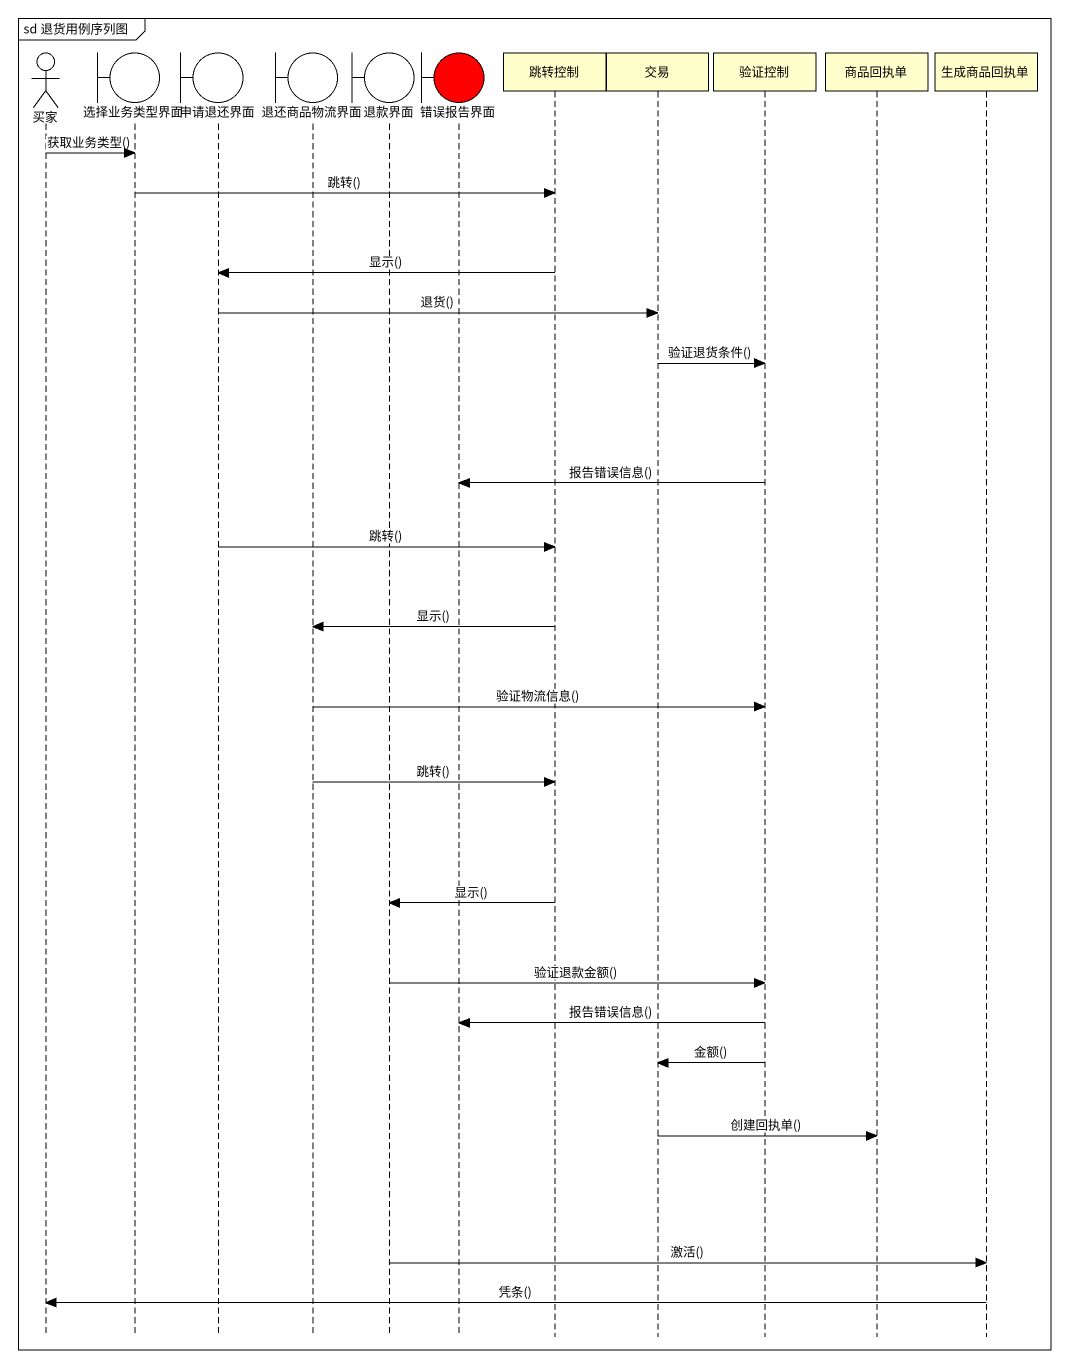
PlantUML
@startuml
mainframe sd 退货用例序列图
hide footbox
actor 买家
boundary 选择业务类型界面
boundary 申请退还界面
boundary 退还商品物流界面
boundary 退款界面
boundary 错误报告界面 #FF0000
participant 跳转控制
participant 交易
participant 验证控制
participant 商品回执单
participant 生成商品回执单

买家 -> 选择业务类型界面 : 获取业务类型()
选择业务类型界面 -> 跳转控制 : 跳转()
跳转控制 -> 申请退还界面 : 显示()
申请退还界面 -> 交易 : 退货()
交易 -> 验证控制 : 验证退货条件()
验证控制 -> 错误报告界面 : 报告错误信息()
申请退还界面 -> 跳转控制 : 跳转()
跳转控制 -> 退还商品物流界面 : 显示()
退还商品物流界面 -> 验证控制 : 验证物流信息()
退还商品物流界面 -> 跳转控制 : 跳转()
跳转控制 -> 退款界面 : 显示()
退款界面 -> 验证控制 : 验证退款金额()
验证控制 -> 错误报告界面 : 报告错误信息()
验证控制 -> 交易 : 金额()
交易 -> 商品回执单 : 创建回执单()
退款界面 -> 生成商品回执单 : 激活()
生成商品回执单 -> 买家 : 凭条()
@enduml
